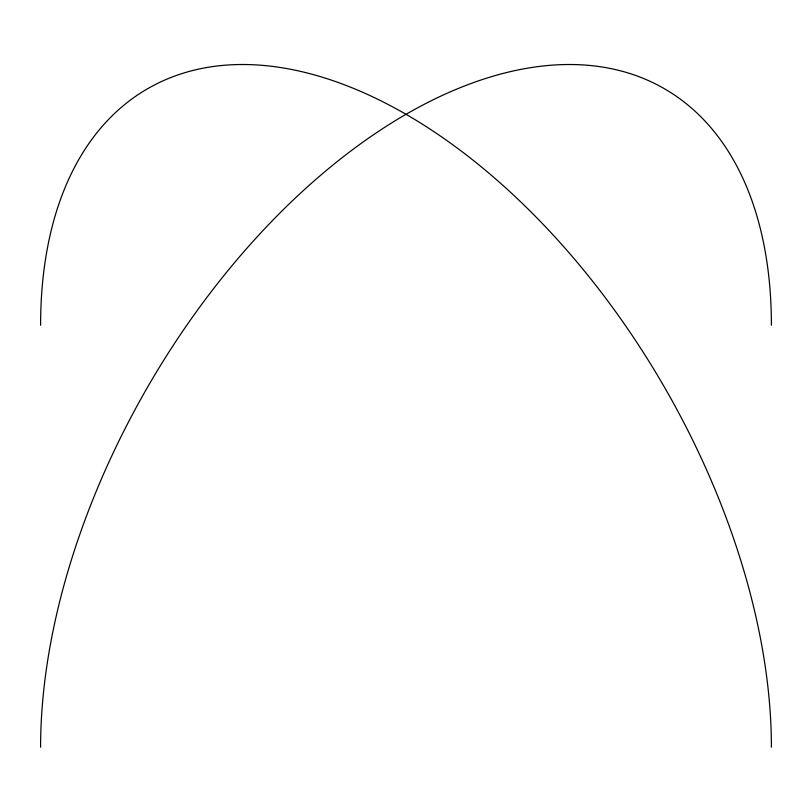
<?xml version="1.0" encoding="UTF-8"?>
<svg xmlns="http://www.w3.org/2000/svg" width="812" height="812" viewBox="0 0 812 812"><rect width="100%" height="100%" fill="white"/><g stroke="black" fill="none" stroke-linecap="round" stroke-linejoin="round"><path stroke-width="1.22" d="M40.6 325.277A516.757 298.349 60 0 1 406 114.309A516.757 298.349 -60 0 1 771.4 325.277M771.4 747.202A516.757 298.349 60 0 0 406 114.309A516.757 298.349 -60 0 0 40.6 747.202"/></g></svg>
